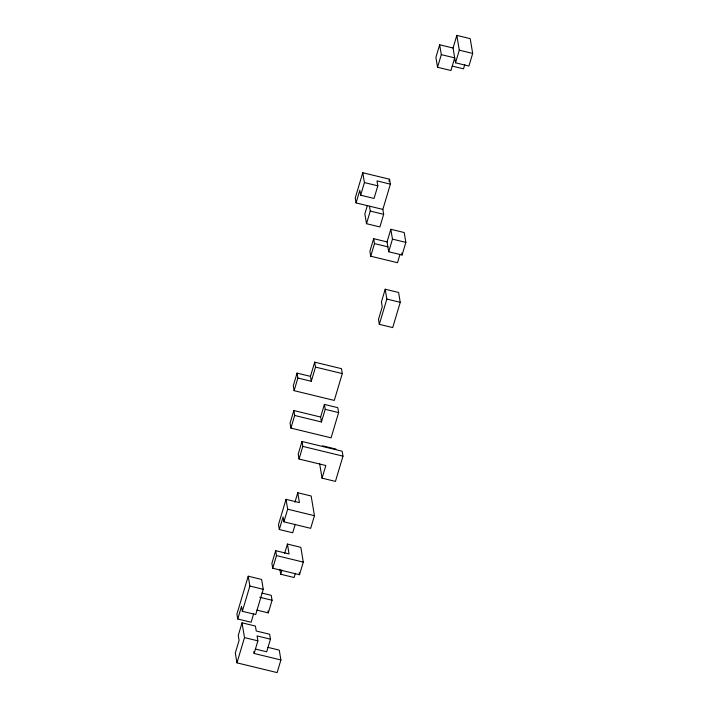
<?xml version="1.0" encoding="UTF-8"?>
<svg xmlns="http://www.w3.org/2000/svg" width="708" height="708" viewBox="0 0 708 708"><rect width="100%" height="100%" fill="white"/><g stroke="black" fill="none" stroke-linecap="round" stroke-linejoin="round"><path stroke-width="1.06" d="M297.059 373.116L293.289 385.736L294.112 390.666L334.291 400.418L342.3 373.585L341.477 368.664L314.697 362.16L310.458 376.364L311.281 381.293L297.882 378.037L297.059 373.116L310.458 376.364M294.112 390.666L297.882 378.037M382.842 209.4L390.382 184.151L389.559 179.221L362.77 172.725L355.23 197.974L356.062 202.904L382.842 209.4L383.665 214.329L379.895 226.949L366.505 223.701L364.859 213.851L367.372 205.435M293.847 410.543L290.076 423.163L290.899 428.092L331.079 437.845L338.619 412.596L337.787 407.666L324.397 404.418L320.627 417.039L321.45 421.968L294.67 415.463L293.847 410.543L320.627 417.039M356.062 202.904L359.823 190.275L360.655 195.204L374.045 198.452L377.815 185.823L376.992 180.903L390.382 184.151M290.899 428.092L294.67 415.463M360.655 195.204L364.425 182.576L362.77 172.725M237.738 619.004L241.508 606.375L242.331 611.305L255.721 614.553L263.261 589.304L261.615 579.445L248.225 576.197L236.915 614.075L237.738 619.004L251.128 622.252L253.641 613.836M242.331 611.305L249.871 586.047L248.225 576.197M311.281 381.293L315.52 367.089L314.697 362.16M255.358 649.05L266.686 651.794L270.456 639.174L269.633 634.244L256.243 630.996L255.42 626.067L242.021 622.819L238.251 635.448L239.083 640.368L235.313 652.997L236.959 662.847L277.138 672.6L280.908 659.971L279.253 650.121L267.925 647.369M366.505 223.701L370.275 211.072L369.452 206.152M301.98 441.473L298.21 454.094L299.041 459.023L325.822 465.519L322.051 478.148L335.442 481.396L342.982 456.147L342.159 451.217L301.98 441.473L302.812 446.394L299.041 459.023M236.959 662.847L244.499 637.598L242.021 622.819M279.306 529.522L283.076 516.893L283.899 521.823L310.688 528.327L314.449 515.698L311.157 495.998L297.767 492.741L299.413 502.591L286.023 499.344L278.483 524.593L279.306 529.522L292.696 532.77L295.209 524.354M283.899 521.823L287.669 509.194L286.023 499.344M287.421 544.071L289.076 553.93L275.678 550.674L271.907 563.303L272.73 568.232L299.519 574.728L303.289 562.108L300.82 547.328L287.421 544.071L284.598 553.541M272.73 568.232L276.501 555.603L275.678 550.674M388.931 181.328L389.559 179.221M294.935 502.211L297.767 492.741M387.055 241.915L390.825 229.286L404.215 232.534L405.861 242.384L402.091 255.013L388.701 251.765L387.055 241.915L373.665 238.658L369.895 251.287L370.718 256.216L397.498 262.712L400.011 254.296M370.718 256.216L374.488 243.587L373.665 238.658M321.45 421.968L325.22 409.339L324.397 404.418M280.908 659.971L254.119 653.475L257.889 640.846L257.066 635.917L270.456 639.174M256.96 610.128L268.297 612.88L272.067 600.251L271.235 595.322L261.969 593.074M295.36 573.294L294.103 577.507L280.713 574.25L281.97 570.046M439.668 44.772L435.898 57.401L437.544 67.251L450.934 70.508L454.704 57.879L441.314 54.631L439.668 44.772L453.058 48.029L455.527 62.808L468.917 66.056L472.687 53.427L470.218 38.648L456.828 35.4L453.058 48.029M437.544 67.251L441.314 54.631M388.701 251.765L392.471 239.136L390.825 229.286M385.205 289.227L381.435 301.847L382.258 306.776L378.488 319.405L379.32 324.326L392.71 327.583L400.25 302.325L398.595 292.475L385.205 289.227L386.851 299.077L379.32 324.326M455.527 62.808L459.297 50.18L456.828 35.4M464.758 64.623L463.501 68.826L452.173 66.074M459.297 50.18L472.687 53.427M364.425 182.576L377.815 185.823M370.275 211.072L383.665 214.329M392.471 239.136L405.861 242.384M374.488 243.587L387.878 246.835M386.851 299.077L400.25 302.325M315.52 367.089L342.3 373.585M325.22 409.339L338.619 412.596M322.529 445.819L335.919 449.067M302.812 446.394L342.982 456.147M287.669 509.194L314.449 515.698M276.501 555.603L303.289 562.108M249.871 586.047L263.261 589.304M259.703 597.251L272.067 600.251M244.499 637.598L257.889 640.846M401.763 253.039L402.091 255.013M319.627 463.634L322.051 478.148M299.192 572.763L299.519 574.728M279.881 569.329L280.713 574.25M267.96 610.907L268.297 612.88M253.791 651.502L254.119 653.475"/></g></svg>
